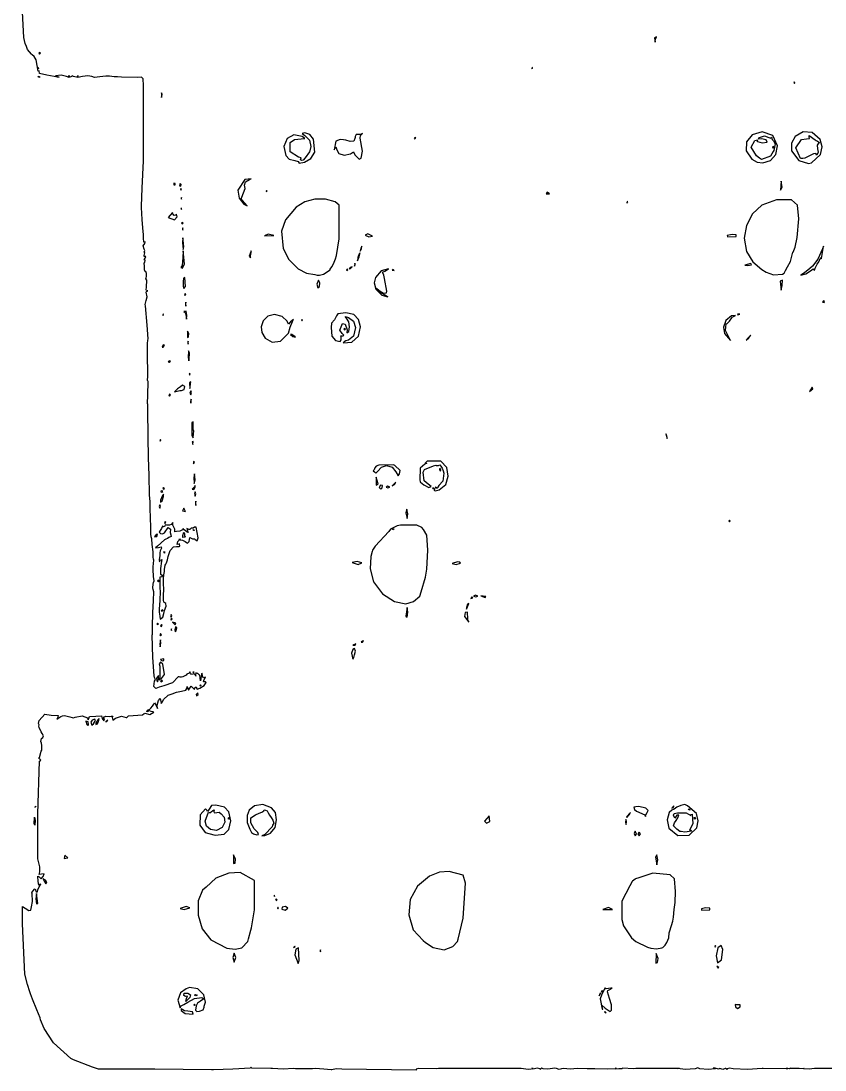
# Model space of a CAD drawing. Extents: x -33 to 316, y 14 to 132.
# Drawn here: x -32.4 to 12.9, y 14 to 73 of the extents above; entities that cross this region are included whole.
import ezdxf

# ---------------------------------------------------------------- set-up
doc = ezdxf.new("R2010")
doc.units = 0
doc.layers.add('Layer_1', color=7, linetype='CONTINUOUS')

msp = doc.modelspace()

# ---------------------------------------------------------------- linework, layer by layer
at = {"layer": 'Layer_1', "color": 7}
msp.add_lwpolyline([(13.427476, 14.0431), (12.370903, 14.0381), (12.317953, 14.0441), (12.021679, 14.0007), (11.749044, 14.0324), (11.727814, 14.0706), (11.682984, 14.0288), (11.46396, 14.0468), (11.37503, 14.0363), (10.988734, 14.0353), (10.968314, 14.0708), (10.902694, 14.0331), (9.428876, 14.0381), (9.368706, 14.03852), (8.546427, 13.98862), (7.745989, 14.03202), (7.544906, 14.07072), (7.407322, 14.02902), (7.400222, 13.98732), (7.308322, 14.03962), (7.283622, 14.03962), (7.161749, 13.98672), (6.986205, 14.03962), (6.963515, 14.03262), (6.916805, 14.00632), (6.729946, 14.05502), (6.624113, 14.06992), (6.729946, 14.03262), (6.335865, 13.99112), (5.862113, 14.02922), (5.761276, 14.07152), (5.607829, 14.02872), (5.044414, 13.99392), (4.634446, 14.03482), (4.707592, 14.056045), (4.613276, 14.04082), (2.267593, 14.03482), (2.125895, 14.02582), (1.517057, 14.05322), (1.479957, 14.02032), (1.440377, 14.02632), (1.297777, 14.03232), (0.691774, 14.00722), (-0.043394, 14.02582), (-0.487894, 14.02082), (-1.038228, 14.03962), (-1.429423, 14.01352), (-1.838269, 14.05252), (-1.930059, 14.03232), (-2.050768, 13.99252), (-2.202396, 14.03632), (-2.331895, 14.07002), (-2.441978, 14.03832), (-2.693479, 13.99762), (-2.964396, 14.02932), (-3.027896, 14.07002), (-3.091396, 14.02772), (-3.136226, 13.98542), (-3.154896, 14.02772), (-3.303063, 14.07002), (-3.454004, 14.03222), (-3.800756, 13.99552), (-4.198374, 14.03952), (-4.304207, 14.04552), (-7.621034, 14.03502), (-7.843313, 14.04402), (-8.84873, 14.03402), (-8.94398, 14.03202), (-9.967164, 14.04952), (-10.115331, 14.00072), (-10.106731, 13.95762), (-14.300597, 14.00902), (-14.62767, 14.02822), (-14.860106, 13.97512), (-14.913026, 13.97423), (-15.325776, 14.00913), (-15.806572, 14.04183), (-15.958251, 14.03163), (-16.091288, 14.02023), (-16.278276, 14.02523), (-16.91052, 14.02723), (-17.019128, 14.03783), (-17.611797, 14.00713), (-18.204445, 14.03783), (-18.299695, 14.03483), (-19.382019, 14.06853), (-19.434309, 14.11293), (-19.450819, 14.05833), (-20.436398, 14.00543), (-21.530671, 13.97493), (-21.650626, 13.97493), (-21.651039, 13.97292), (-24.844144, 14.00772), (-28.005022, 14.01072), (-28.343689, 14.12075), (-29.423189, 14.53972), (-29.571355, 14.61572), (-30.541104, 15.48965), (-31.077052, 16.29338), (-31.274356, 16.78716), (-31.307286, 16.90542), (-31.494008, 17.34992), (-31.732104, 17.95411), (-31.836192, 18.25256), (-31.876502, 18.36813), (-32.006098, 18.76818), (-32.154589, 19.36076), (-32.301641, 22.18578), (-32.301859, 23.16931), (-32.143109, 23.08081), (-31.929648, 22.94786), (-31.829733, 22.953473), (-31.788768, 23.15266), (-31.724338, 23.45636), (-31.756238, 23.89037), (-31.793858, 23.93977), (-31.765998, 23.96127), (-31.621654, 24.13895), (-31.582854, 24.16555), (-31.519374, 23.99622), (-31.450044, 23.98592), (-31.436344, 24.10578), (-31.346474, 24.27433), (-31.262974, 24.42964), (-31.316334, 24.40894), (-31.380428, 24.369184), (-31.405184, 24.57827), (-31.432744, 24.87883), (-31.351344, 24.84103), (-31.23521, 24.72489), (-31.13669, 24.84738), (-31.075792, 25.006286), (-31.22143, 24.99153), (-31.356527, 24.970951), (-31.3168, 25.1242), (-31.317596, 25.40564), (-31.421493, 25.851001), (-31.4286, 28.37771), (-31.34278, 31.35296), (-31.27003, 31.40586), (-31.30835, 31.46806), (-31.37052, 31.51036), (-31.33011, 31.55266), (-31.2369, 31.92307), (-31.20305, 31.97597), (-31.21175, 32.11508), (-31.20735, 32.23088), (-31.21615, 32.36454), (-31.2664, 32.45334), (-31.22292, 32.62993), (-31.15653, 32.69343), (-31.11711, 32.76973), (-31.17996, 32.90731), (-31.24346, 33.00968), (-31.359005, 33.24598), (-31.365105, 33.31638), (-31.357505, 33.40378), (-31.392795, 33.47098), (-31.352985, 33.63379), (-31.031548, 33.99818), (-30.682298, 33.94448), (-30.28039, 33.92938), (-30.31214, 33.82639), (-30.35169, 33.71166), (-30.142807, 33.8659), (-30.036973, 33.9059), (-29.93114, 33.9149), (-29.621081, 33.852), (-29.504665, 33.8182), (-29.423145, 33.7923), (-29.334035, 33.8212), (-28.935875, 33.9023), (-28.633403, 33.80109), (-28.590393, 33.68184), (-28.562333, 33.74654), (-28.512545, 33.861228), (-28.16469, 33.89214), (-27.839799, 33.89714), (-27.804759, 33.76193), (-27.707429, 33.62672), (-27.682359, 33.7294), (-27.739349, 33.828), (-27.591279, 33.8942), (-27.401724, 33.8631), (-27.303474, 33.8823), (-27.200523, 33.8803), (-27.237613, 33.8132), (-27.201883, 33.66884), (-27.046491, 33.77103), (-26.716947, 33.893109), (-26.455724, 33.81493), (-26.420444, 33.80593), (-26.322214, 33.89853), (-25.539048, 33.96993), (-25.440818, 34.04013), (-25.409068, 34.04913), (-25.127227, 33.973599), (-24.89346, 34.12033), (-24.95202, 34.13893), (-25.03606, 34.15673), (-25.144054, 34.17893), (-25.281748, 34.136893), (-25.251947, 34.22093), (-25.118386, 34.28573), (-25.062796, 34.34283), (-24.978126, 34.44337), (-24.893456, 34.55414), (-24.855619, 34.635559), (-24.756206, 34.48384), (-24.682456, 34.3253), (-24.702626, 34.49795), (-24.628206, 34.77248), (-24.533616, 34.87437), (-24.507876, 34.70567), (-24.476126, 34.60647), (-24.406616, 34.70037), (-24.343116, 34.8295), (-24.080719, 35.06607), (-23.867889, 35.15057), (-23.613723, 35.23527), (-23.328059, 35.30347), (-23.094368, 35.34717), (-23.028098, 35.43787), (-23.025398, 35.55296), (-22.983868, 35.44895), (-22.942338, 35.34495), (-22.864698, 35.4633), (-22.787058, 35.58165), (-22.695778, 35.48365), (-22.604498, 35.38565), (-22.579978, 35.47935), (-22.519113, 35.547539), (-22.477447, 35.43395), (-22.445697, 35.40465), (-22.311089, 35.46475), (-22.067673, 35.61003), (-21.937036, 35.784796), (-21.986843, 35.8153), (-22.100999, 35.829), (-22.058669, 35.94523), (-21.989349, 36.07517), (-22.112571, 36.05027), (-22.139821, 36.10317), (-22.184091, 36.31484), (-22.223451, 36.13492), (-22.264731, 35.87034), (-22.279451, 36.04615), (-22.311841, 36.18737), (-22.341301, 36.22187), (-22.413311, 36.28337), (-22.462791, 36.28295), (-22.529225, 36.332163), (-22.543761, 36.21945), (-22.529372, 36.130693), (-22.566291, 36.20785), (-22.641351, 36.27135), (-22.766758, 36.22665), (-22.837988, 36.30075), (-22.858578, 36.37825), (-22.903768, 36.31475), (-23.041351, 36.24625), (-23.073101, 36.19175), (-23.157251, 36.15425), (-23.268975, 36.10445), (-23.332985, 36.08905), (-23.407475, 36.08605), (-23.464425, 36.10725), (-23.519175, 36.10325), (-23.845653, 35.763663), (-24.32902, 35.59374), (-24.603023, 35.51544), (-24.78387, 35.451615), (-24.894478, 35.55564), (-24.849448, 35.8624), (-24.807118, 35.955), (-24.851098, 36.06333), (-24.882848, 36.15213), (-24.943048, 37.18268), (-24.995658, 38.44684), (-24.971598, 38.50424), (-24.967098, 38.60084), (-24.972898, 38.78365), (-24.974598, 38.93536), (-24.955648, 39.70148), (-24.917078, 40.39998), (-24.890478, 40.88681), (-24.928168, 41.0244), (-24.946168, 41.1196), (-24.941068, 41.31347), (-24.910648, 41.42013), (-24.882708, 41.50063), (-24.905518, 41.74404), (-24.927288, 42.14621), (-24.936688, 42.30496), (-24.903178, 42.67088), (-24.913228, 42.73038), (-24.930748, 42.84615), (-24.936448, 42.98108), (-24.938548, 43.13795), (-24.982398, 43.55423), (-25.016438, 43.87133), (-25.038018, 43.98775), (-25.071158, 44.15419), (-25.069958, 44.35132), (-25.068158, 44.53718), (-25.092568, 45.59126), (-25.110598, 45.67716), (-25.103798, 45.79891), (-25.097698, 45.95766), (-25.140758, 46.3478), (-25.165678, 47.44847), (-25.187568, 48.45389), (-25.211998, 49.60747), (-25.224048, 51.16647), (-25.241948, 51.43397), (-25.252548, 51.49227), (-25.227588, 51.957), (-25.210788, 52.72893), (-25.223868, 52.76063), (-25.247328, 52.81303), (-25.224558, 53.01411), (-25.232258, 53.31166), (-25.256088, 54.08067), (-25.242808, 54.17277), (-25.248108, 54.88201), (-25.227678, 55.07114), (-25.219878, 55.14544), (-25.261228, 55.9151), (-25.358988, 56.99612), (-25.380158, 57.06872), (-25.327628, 57.28823), (-25.275488, 57.50192), (-25.326248, 57.76346), (-25.306078, 57.79836), (-25.231998, 57.84586), (-25.301488, 57.86606), (-25.319718, 57.90116), (-25.308428, 58.03971), (-25.296208, 58.44458), (-25.341388, 58.51868), (-25.335288, 58.58088), (-25.306028, 58.64438), (-25.314128, 58.77273), (-25.302898, 58.82563), (-25.339068, 58.92093), (-25.393518, 58.95243), (-25.419358, 59.04523), (-25.426158, 59.20214), (-25.434258, 59.42317), (-25.401248, 59.44417), (-25.376088, 59.56308), (-25.396608, 59.57708), (-25.442938, 59.58898), (-25.382758, 59.68778), (-25.345368, 59.77218), (-25.435928, 59.77918), (-25.431028, 59.82988), (-25.401298, 59.97921), (-25.443628, 60.01651), (-25.398188, 60.10811), (-25.433548, 60.19281), (-25.499946, 60.379165), (-25.396488, 60.50837), (-25.377388, 60.60727), (-25.461668, 60.58007), (-25.461671, 60.62437), (-25.469071, 60.76929), (-25.475371, 61.03097), (-25.494821, 61.1567), (-25.550861, 61.86556), (-25.586831, 62.53231), (-25.595931, 62.61821), (-25.549811, 63.62362), (-25.482091, 65.16499), (-25.472491, 69.39832), (-25.498761, 69.78991), (-25.589061, 69.86841), (-25.792642, 69.84701), (-26.725339, 69.86591), (-26.940129, 69.90101), (-27.04658, 69.89501), (-27.13207, 69.89801), (-27.384308, 69.92391), (-27.602614, 69.93851), (-27.928788, 69.90061), (-28.237614, 69.85551), (-28.385781, 69.90831), (-28.608031, 69.94511), (-28.914947, 69.90571), (-29.168947, 69.86341), (-29.422947, 69.90571), (-29.488947, 69.94801), (-29.528787, 69.90571), (-29.673127, 69.86341), (-29.821747, 69.92041), (-30.119408, 69.98351), (-30.428164, 69.953273), (-30.301371, 69.89401), (-30.219328, 69.878735), (-30.343701, 69.87021), (-30.513034, 69.91631), (-30.915201, 69.98131), (-31.327951, 70.07311), (-31.356521, 70.22723), (-31.414661, 70.22023), (-31.516009, 70.85387), (-31.639218, 71.03514), (-31.751289, 71.13494), (-31.793139, 71.17594), (-32.00529, 71.43416), (-32.06336, 71.59477), (-32.1477, 71.77987), (-32.21855, 72.10727), (-32.379681, 75.344985)], dxfattribs=at)
for points in [[(3.351573, 71.90415), (3.392823, 72.05231), (3.418873, 72.15001), (3.302163, 72.08851), (3.354133, 71.85364), (3.351533, 71.90414)], [(-31.285855, 71.21864), (-31.328185, 71.26094), (-31.370515, 71.21864), (-31.328185, 71.17634), (-31.285855, 71.21864)], [(-31.383937, 70.42273), (-31.409517, 70.39713), (-31.387287, 70.34153), (-31.383987, 70.42263)], [(-3.570938, 70.42273), (-3.596518, 70.39713), (-3.574288, 70.34153), (-3.570988, 70.42263)], [(-31.434024, 69.90631), (-31.32819, 69.90631), (-31.33629, 69.86461), (-31.43404, 69.90631)], [(-29.624272, 69.93437), (-29.730105, 69.93437), (-29.677185, 69.91297), (-29.624265, 69.93437)], [(-29.13832, 69.93237), (-29.21946, 69.93537), (-29.19388, 69.90977), (-29.13832, 69.93197)], [(11.21681, 69.56764), (11.17198, 69.60994), (11.15331, 69.56764), (11.19814, 69.52534), (11.21681, 69.56764)], [(-24.430831, 68.90089), (-24.470191, 68.99619), (-24.470191, 68.72102), (-24.430831, 68.90094)], [(9.853038, 65.17516), (10.138876, 65.52429), (10.232036, 66.00997), (9.972253, 66.581393), (9.375315, 66.78989), (8.819184, 66.627676), (8.502704, 66.22567), (8.477955, 65.722077), (8.797016, 65.2551), (9.087933, 65.078113), (9.423296, 65.05075), (9.853043, 65.17516)], [(12.157955, 65.05722), (12.665345, 65.52082), (12.757035, 65.943), (12.646425, 66.35579), (12.193641, 66.75138), (11.678186, 66.79173), (11.232183, 66.537), (11.027785, 66.14935), (11.029385, 65.73071), (11.438608, 65.18451), (11.97882, 65.02155), (12.157962, 65.05725)], [(-16.398971, 65.08646), (-16.051145, 65.297633), (-15.833168, 65.65549), (-15.904767, 66.383178), (-16.110039, 66.638678), (-16.38963, 66.74617), (-16.534189, 66.703495), (-16.38813, 66.58987), (-16.133422, 66.33521), (-16.045591, 65.962963), (-16.112892, 65.7293), (-16.128552, 65.6718), (-16.368266, 65.33077), (-16.486476, 65.20126), (-16.573126, 65.18006), (-16.636346, 65.22636), (-16.602649, 65.333113), (-16.738079, 65.37664), (-17.219348, 65.67424), (-17.207488, 66.20004), (-16.962464, 66.371074), (-16.599357, 66.40629), (-16.394445, 66.417691), (-16.534827, 66.5299), (-17.005155, 66.629404), (-17.387736, 66.42713), (-17.572317, 65.961436), (-17.462436, 65.45882), (-17.272073, 65.265726), (-16.950199, 65.17878), (-16.772353, 65.12768), (-16.701723, 65.039234), (-16.398954, 65.08638)], [(-13.214042, 65.31902), (-13.138592, 65.7106), (-13.279715, 66.44057), (-13.242685, 66.59528), (-13.146025, 66.7005), (-13.246658, 66.6481), (-13.378858, 66.6471), (-13.503208, 66.6481), (-13.545738, 66.5379), (-13.547538, 66.4773), (-13.578278, 66.4218), (-13.632748, 66.26581), (-13.825704, 66.24211), (-14.073624, 66.33191), (-14.214947, 66.35091), (-14.394231, 66.35991), (-14.641846, 66.26141), (-14.733626, 65.7787), (-14.691206, 65.8633), (-14.649469, 65.944825), (-14.58282, 65.7799), (-14.469123, 65.566874), (-14.179769, 65.47891), (-13.815606, 65.56221), (-13.641874, 65.67282), (-13.576064, 65.49266), (-13.335376, 65.2497), (-13.214059, 65.3188)], [(-10.140356, 66.43561), (-10.156526, 66.47791), (-10.225026, 66.43561), (-10.208856, 66.39331), (-10.140356, 66.43561)], [(9.34356, 65.23876), (9.226818, 65.30536), (9.063297, 65.44864), (8.761477, 65.92488), (8.970798, 66.30671), (9.10535, 66.348723), (9.076483, 66.28611), (9.107673, 66.24761), (9.373429, 66.17791), (9.653795, 66.20611), (9.606055, 66.35449), (9.334961, 66.40879), (9.167613, 66.38229), (9.233693, 66.48179), (9.502447, 66.57709), (9.759401, 66.47215), (9.842351, 66.44525), (9.909317, 66.492149), (9.946808, 66.36435), (10.007398, 66.27975), (10.107711, 66.11677), (10.043391, 65.74579), (10.005931, 65.68669), (9.851567, 65.43341), (9.343554, 65.23866)], [(11.530626, 65.29296), (11.274975, 65.88972), (11.593669, 66.35921), (11.879419, 66.40981), (12.049406, 66.426548), (12.017459, 66.50651), (12.017036, 66.58081), (12.35964, 66.34538), (12.42314, 66.30808), (12.48664, 66.26578), (12.55014, 66.22348), (12.61364, 66.17658), (12.55149, 66.15358), (12.47407, 66.04169), (12.50216, 65.84284), (12.53297, 65.64712), (12.46195, 65.48983), (12.40195, 65.57183), (12.277155, 65.55023), (11.781885, 65.3098), (11.666336, 65.2977), (11.530429, 65.2927)], [(10.031477, 65.92701), (10.012807, 65.96931), (9.967977, 65.92701), (9.986647, 65.88471), (10.031477, 65.92701)], [(-23.687019, 63.89495), (-23.760079, 63.90195), (-23.771689, 63.80995), (-23.698629, 63.80295), (-23.687019, 63.89495)], [(-23.356799, 63.83825), (-23.409329, 63.89505), (-23.448149, 63.75677), (-23.368889, 63.72677), (-23.356799, 63.83832)], [(-19.786396, 62.79791), (-19.972174, 63.029184), (-19.932215, 63.12239), (-19.75076, 63.59983), (-19.79549, 63.80106), (-19.72334, 63.97215), (-19.51165, 64.10664), (-19.411355, 64.14894), (-19.765424, 64.10464), (-20.159757, 63.51587), (-20.084737, 63.06163), (-19.817847, 62.72018), (-19.636047, 62.631556), (-19.786397, 62.79788)], [(10.505923, 63.67275), (10.438843, 64.00926), (10.401423, 63.50342), (10.505927, 63.67275)], [(-23.327189, 63.55634), (-23.372019, 63.59864), (-23.390689, 63.55634), (-23.345859, 63.51404), (-23.327189, 63.55634)], [(-18.501189, 63.45297), (-18.544209, 63.49237), (-18.562879, 63.42637), (-18.501189, 63.45297)], [(-2.602743, 63.306), (-2.730229, 63.3885), (-2.795519, 63.2972), (-2.602739, 63.3062)], [(-23.341486, 63.10121), (-23.362836, 63.04831), (-23.341486, 62.99541), (-23.341486, 63.10124)], [(-15.562471, 58.72434), (-15.334622, 58.78834), (-14.967916, 59.02881), (-14.956966, 59.06861), (-14.871336, 59.18503), (-14.780446, 59.36495), (-14.667743, 59.64817), (-14.612923, 59.83867), (-14.452965, 60.76195), (-14.450665, 62.65642), (-14.683099, 62.85813), (-15.226888, 63.011587), (-15.816351, 63.005293), (-16.386418, 62.848402), (-16.872022, 62.55007), (-17.481431, 61.84123), (-17.697868, 61.19553), (-17.609808, 60.22252), (-17.290603, 59.610391), (-16.757252, 59.08077), (-16.301678, 58.839493), (-15.826398, 58.76737), (-15.686317, 58.73037), (-15.562481, 58.72437)], [(1.818162, 62.84721), (1.778622, 62.88101), (1.760602, 62.78571), (1.818162, 62.84721)], [(10.521426, 58.77351), (10.608256, 58.84461), (10.688096, 58.98443), (10.812336, 59.18365), (10.964896, 59.49195), (11.104258, 60.01081), (11.121078, 60.02791), (11.240555, 60.29624), (11.341834, 60.84657), (11.434485, 61.897108), (11.369214, 62.67139), (11.026305, 62.95722), (10.181434, 62.972858), (9.367033, 62.67192), (8.828127, 62.170378), (8.488498, 61.52512), (8.369893, 60.801135), (8.494061, 60.06341), (8.858653, 59.468394), (9.364011, 59.03585), (9.609506, 58.8933), (10.009569, 58.747355), (10.521421, 58.77343)], [(-23.589217, 62.00056), (-23.620967, 62.15931), (-23.665857, 62.09431), (-23.753807, 62.07641), (-23.818637, 62.18373), (-23.838547, 62.24393), (-24.08785, 61.96636), (-23.729354, 61.8347), (-23.589215, 62.00052)], [(-23.340604, 62.50591), (-23.366184, 62.48031), (-23.343954, 62.42471), (-23.340654, 62.50581)], [(-23.242522, 61.65131), (-23.284852, 61.69361), (-23.327182, 61.65131), (-23.284852, 61.60901), (-23.242522, 61.65131)], [(-23.255519, 61.38592), (-23.276599, 61.33382), (-23.257079, 61.25892), (-23.255479, 61.38592)], [(-18.132524, 60.95802), (-18.451064, 61.03462), (-18.653348, 60.93812), (-18.132524, 60.95802)], [(-12.574523, 60.92322), (-12.836989, 61.05869), (-12.997856, 60.97399), (-12.786189, 60.88929), (-12.574523, 60.92319)], [(7.903761, 60.89932), (7.915587, 60.985643), (7.684661, 61.01639), (7.410226, 60.95699), (7.415626, 60.87889), (7.903759, 60.89939)], [(-23.203898, 60.32839), (-23.240578, 60.69881), (-23.269289, 60.819798), (-23.279198, 60.54006), (-23.242518, 60.16964), (-23.203898, 60.32839)], [(-13.195586, 60.21196), (-13.169486, 60.36013), (-13.233716, 60.24271), (-13.270656, 60.08115), (-13.195576, 60.21196)], [(11.830301, 58.79144), (12.106073, 58.96309), (12.243918, 59.07455), (12.295938, 59.01935), (12.330658, 59.00485), (12.354768, 59.11406), (12.469199, 59.34222), (12.572975, 59.48234), (12.639405, 59.66128), (12.680725, 59.69088), (12.698975, 59.64048), (12.741325, 59.78026), (12.800965, 60.11631), (12.826915, 60.35896), (12.767365, 60.21459), (12.512799, 59.62094), (12.204082, 59.23801), (12.054057, 59.09327), (11.757995, 58.84986), (11.556145, 58.71942), (11.830313, 58.79152)], [(-23.165253, 59.36934), (-23.248783, 60.10228), (-23.261693, 59.70759), (-23.301183, 59.27037), (-23.365861, 59.15571), (-23.274283, 59.12619), (-23.165264, 59.36934)], [(-19.4579, 59.81151), (-19.40981, 60.00201), (-19.40571, 60.08501), (-19.520063, 59.79404), (-19.452188, 59.707953), (-19.457903, 59.81154)], [(-13.317842, 59.75098), (-13.269642, 59.98987), (-13.320612, 59.93227), (-13.406272, 59.70938), (-13.426062, 59.53463), (-13.317842, 59.75097)], [(-13.717523, 59.19746), (-13.827378, 59.14746), (-13.885681, 59.074523), (-13.812778, 59.10666), (-13.717528, 59.19746)], [(-13.548189, 59.32999), (-13.577639, 59.39229), (-13.586739, 59.2383), (-13.548149, 59.33)], [(8.777496, 59.31249), (8.744126, 59.37409), (8.40507, 59.29539), (8.560285, 59.26049), (8.777493, 59.31239)], [(-23.109837, 58.08449), (-23.138987, 58.59753), (-23.217717, 58.54923), (-23.243037, 58.35083), (-23.244637, 58.1106), (-23.200167, 57.96805), (-23.109817, 58.08446)], [(-13.971523, 59.02559), (-13.990193, 59.06789), (-14.035023, 59.02559), (-14.016353, 58.98329), (-13.971523, 59.02559)], [(-11.706689, 57.50267), (-11.795539, 57.54497), (-12.274623, 57.8363), (-12.354719, 57.986209), (-12.193403, 57.8674), (-11.96057, 57.70796), (-11.79071, 57.73546), (-11.76026, 57.82456), (-11.902863, 58.52864), (-11.939523, 58.72972), (-11.984353, 58.8573), (-12.003023, 58.8996), (-11.884108, 58.9433), (-11.666848, 59.07364), (-12.082298, 58.970875), (-12.408876, 58.59439), (-12.48471, 58.28299), (-12.381156, 57.9361), (-12.053073, 57.59006), (-11.706694, 57.50266)], [(-11.346856, 58.97869), (-11.413816, 59.04219), (-11.473856, 59.00439), (-11.346856, 58.97869)], [(-15.563552, 58.07749), (-15.537852, 58.28916), (-15.622522, 58.43386), (-15.707192, 58.2222), (-15.648222, 58.01053), (-15.563552, 58.07753)], [(10.512087, 58.14182), (10.515587, 58.43815), (10.390496, 58.38905), (10.452726, 57.88351), (10.512056, 58.14187)], [(-23.094356, 57.62964), (-23.113026, 57.67194), (-23.157856, 57.62964), (-23.139186, 57.58734), (-23.094356, 57.62964)], [(-23.085145, 57.19514), (-23.103415, 57.10044), (-23.085725, 56.98345), (-23.085149, 57.19511)], [(12.884447, 57.1886), (12.846647, 57.29097), (12.783147, 57.20627), (12.884451, 57.18857)], [(-24.356604, 56.53691), (-24.382184, 56.51131), (-24.359954, 56.45571), (-24.356654, 56.53681)], [(-23.081188, 56.70415), (-23.200189, 56.67715), (-23.136689, 56.61365), (-23.065559, 56.43373), (-23.057959, 56.25382), (-23.041839, 56.46139), (-23.081219, 56.70416)], [(-17.760358, 55.00356), (-17.400524, 55.35549), (-17.315854, 55.45835), (-17.216124, 55.78754), (-17.083017, 56.11438), (-17.027037, 56.23137), (-17.200667, 56.10149), (-17.303281, 55.97038), (-17.385871, 56.13324), (-17.662648, 56.392576), (-18.094981, 56.51659), (-18.478072, 56.41298), (-18.734434, 56.143442), (-18.846954, 55.822421), (-18.811129, 55.488375), (-18.622458, 55.17976), (-18.229575, 54.954305), (-17.76036, 55.00356)], [(-16.511522, 56.19031), (-16.556352, 56.23261), (-16.575022, 56.19031), (-16.530192, 56.14801), (-16.511522, 56.19031)], [(-13.747172, 54.94646), (-13.360764, 55.292351), (-13.259133, 55.81084), (-13.366801, 56.224495), (-13.626641, 56.51395), (-14.072059, 56.604064), (-14.53359, 56.54405), (-14.5968, 56.42849), (-14.714904, 56.21254), (-14.880746, 56.02867), (-14.905043, 55.76695), (-14.859304, 55.294314), (-14.653265, 55.05042), (-14.392887, 54.99052), (-14.333157, 55.07502), (-14.339457, 55.13202), (-14.340757, 55.23561), (-14.355177, 55.29971), (-14.239946, 55.31411), (-14.18516, 55.341768), (-14.288316, 55.43577), (-14.42016, 55.62607), (-14.272853, 56.00433), (-14.118424, 55.96103), (-13.996977, 55.6365), (-14.020417, 55.47073), (-13.908882, 55.55443), (-13.863552, 55.81901), (-13.904542, 56.10196), (-14.038557, 56.30283), (-14.112423, 56.397569), (-13.923776, 56.34203), (-13.642655, 56.132079), (-13.524948, 55.78178), (-13.654563, 55.28221), (-13.934766, 55.06979), (-14.08192, 55.02959), (-14.16655, 54.96269), (-14.22552, 54.92039), (-13.747168, 54.94649)], [(7.528303, 55.1636), (7.305697, 55.614346), (7.357475, 55.98845), (7.406805, 56.00665), (7.544389, 56.1329), (7.671389, 56.32488), (7.692559, 56.35278), (7.872476, 56.44868), (7.647375, 56.426758), (7.32917, 56.16452), (7.207876, 55.792281), (7.25199, 55.44102), (7.587829, 55.04715), (7.528309, 55.16356)], [(8.126477, 56.52891), (7.97831, 56.52891), (8.01006, 56.48951), (8.126477, 56.52891)], [(-22.926781, 55.44396), (-22.994468, 55.566028), (-22.990831, 55.21876), (-22.943231, 55.24496), (-22.926771, 55.44393)], [(-14.098523, 55.68231), (-14.140853, 55.72461), (-14.183183, 55.68231), (-14.140853, 55.64001), (-14.098523, 55.68231)], [(-22.958584, 55.01506), (-22.977854, 54.94146), (-22.959444, 54.84576), (-22.958588, 55.01509)], [(-16.956022, 55.26619), (-17.114772, 55.3773), (-17.188852, 55.3793), (-17.072436, 55.27141), (-16.916518, 55.22376), (-16.956019, 55.26641)], [(8.634477, 55.1954), (8.738033, 55.34357), (8.579757, 55.1954), (8.481765, 55.053538), (8.634477, 55.1954)], [(-24.300857, 54.78251), (-24.364357, 54.79331), (-24.427857, 54.67711), (-24.364357, 54.66631), (-24.300857, 54.78251)], [(-22.891425, 54.34881), (-22.947095, 54.45387), (-22.953595, 54.09404), (-22.929664, 53.898919), (-22.897925, 53.98897), (-22.891425, 54.34881)], [(-23.962191, 53.88832), (-24.025691, 53.90432), (-24.089191, 53.83562), (-24.025691, 53.81962), (-23.962191, 53.88832)], [(-22.875821, 53.19522), (-22.897171, 53.14232), (-22.875821, 53.08942), (-22.875821, 53.19525)], [(-22.838581, 52.41705), (-22.821311, 52.60755), (-22.815711, 52.71897), (-22.878161, 52.65197), (-22.858671, 52.33793), (-22.838581, 52.41703)], [(-23.962189, 51.98064), (-24.004519, 52.02044), (-24.046849, 51.95444), (-24.004519, 51.91464), (-23.962189, 51.98064)], [(-23.424293, 52.22054), (-23.333453, 52.23614), (-23.194015, 52.29334), (-23.141305, 52.45186), (-23.270994, 52.525423), (-23.389595, 52.43466), (-23.558928, 52.31293), (-23.72397, 52.16008), (-23.424295, 52.22058)], [(-22.776856, 52.10764), (-22.819186, 52.21097), (-22.861516, 52.08148), (-22.819186, 51.97814), (-22.776856, 52.10764)], [(12.23281, 52.31834), (12.19145, 52.42268), (12.041226, 52.17043), (12.232805, 52.31834)], [(-22.794602, 51.73483), (-22.835192, 51.61092), (-22.801132, 51.51242), (-22.785572, 51.61132), (-22.794572, 51.73479)], [(-22.663188, 49.77906), (-22.636208, 49.93878), (-22.671028, 50.02278), (-22.681608, 50.21408), (-22.674508, 50.45864), (-22.759178, 50.43294), (-22.749378, 49.6935), (-22.681108, 49.56535), (-22.663248, 49.77903)], [(4.007726, 49.66954), (3.943946, 49.77822), (4.019846, 49.52262), (4.007726, 49.66954)], [(-24.491355, 49.417), (-24.510025, 49.4593), (-24.554855, 49.417), (-24.536185, 49.3747), (-24.491355, 49.417)], [(-22.688054, 49.36273), (-22.733234, 49.32873), (-22.702774, 49.18735), (-22.688054, 49.36268)], [(-22.610206, 48.19989), (-22.652626, 48.23829), (-22.668616, 48.10071), (-22.610216, 48.19991)], [(-11.049475, 47.5359), (-11.008185, 47.72842), (-11.311465, 48.00589), (-11.400945, 48.03409), (-12.215841, 48.01899), (-12.369354, 47.96969), (-12.447514, 47.87439), (-12.489844, 47.76589), (-12.532174, 47.70239), (-12.471774, 47.63889), (-12.395424, 47.56479), (-12.288034, 47.65999), (-12.071639, 47.915298), (-11.790006, 47.9947), (-11.46876, 47.913458), (-11.262173, 47.64956), (-11.123542, 47.42731), (-11.049462, 47.53575)], [(-8.820195, 46.62567), (-8.450324, 46.937494), (-8.305141, 47.411755), (-8.393427, 47.899898), (-8.723965, 48.25337), (-9.491912, 48.24147), (-9.607414, 48.143061), (-9.537102, 48.13109), (-9.524502, 48.11139), (-9.618882, 48.08819), (-9.894217, 47.85951), (-9.905427, 47.19191), (-9.889257, 47.08392), (-9.876347, 47.06052), (-9.681907, 46.92166), (-9.402131, 46.75911), (-9.277436, 46.823266), (-9.441241, 46.96126), (-9.668987, 47.14204), (-9.715117, 47.62469), (-9.654867, 47.77252), (-9.141507, 47.97758), (-9.004224, 48.03048), (-8.979534, 48.00928), (-8.849192, 47.99738), (-8.785692, 48.03518), (-8.722192, 47.95698), (-8.658692, 47.85049), (-8.595192, 47.69964), (-8.548302, 47.5725), (-8.606592, 47.12162), (-8.846177, 46.87682), (-8.891537, 46.79212), (-8.933867, 46.70742), (-8.976197, 46.74972), (-9.018527, 46.79202), (-9.060857, 46.71092), (-9.113777, 46.60843), (-9.050266, 46.584418), (-8.820199, 46.62543)], [(-22.606842, 47.52827), (-22.647412, 47.3208), (-22.613136, 46.98652), (-22.573692, 47.19032), (-22.606842, 47.52827)], [(-12.263103, 46.97227), (-12.37136, 47.34268), (-12.37696, 46.90524), (-12.263096, 46.97224)], [(-8.72219, 47.76633), (-8.78718, 47.85103), (-8.80686, 47.76633), (-8.74187, 47.68163), (-8.72219, 47.76633)], [(-24.300855, 46.70517), (-24.343185, 46.77117), (-24.385515, 46.73137), (-24.343185, 46.66537), (-24.300855, 46.70517)], [(-22.632151, 46.64867), (-22.567871, 46.78625), (-22.575317, 46.870311), (-22.608841, 46.80285), (-22.690821, 46.70765), (-22.734521, 46.66535), (-22.63215, 46.64875)], [(-12.021757, 46.75457), (-12.012262, 46.87929), (-12.122944, 46.89505), (-12.192391, 46.765243), (-12.103294, 46.66536), (-12.021764, 46.75456)], [(-11.600856, 46.79227), (-11.706689, 46.83457), (-11.812523, 46.79227), (-11.706689, 46.74997), (-11.600856, 46.79227)], [(-11.330558, 46.93897), (-11.262188, 47.07042), (-11.473124, 46.86638), (-11.330557, 46.93898)], [(-9.114655, 46.73327), (-9.195795, 46.73627), (-9.170215, 46.71067), (-9.114655, 46.73287)], [(-24.385522, 46.53827), (-24.449022, 46.58057), (-24.512522, 46.53827), (-24.449022, 46.49597), (-24.385522, 46.53827)], [(-24.34413, 46.25079), (-24.34507, 46.39014), (-24.42786, 46.28431), (-24.51158, 46.05407), (-24.51252, 45.92968), (-24.42785, 46.02058), (-24.34413, 46.25082)], [(-22.522856, 46.41377), (-22.565186, 46.5171), (-22.607516, 46.3876), (-22.565186, 46.28427), (-22.522856, 46.41377)], [(-24.512522, 45.71531), (-24.554852, 45.79751), (-24.597182, 45.68918), (-24.554852, 45.60698), (-24.512522, 45.71532)], [(-23.104773, 45.40589), (-23.202623, 45.60697), (-23.281243, 45.44822), (-23.104768, 45.40592)], [(-22.534509, 45.9978), (-22.552069, 45.88214), (-22.534939, 45.7438), (-22.534508, 45.9978)], [(-10.593419, 45.27889), (-10.647166, 45.536224), (-10.703805, 45.33719), (-10.626495, 45.01431), (-10.593415, 45.27889)], [(7.576144, 44.88981), (7.533814, 44.92961), (7.491484, 44.86361), (7.533814, 44.82381), (7.576144, 44.88981)], [(-24.388794, 39.45287), (-24.337124, 39.6628), (-24.287094, 39.83738), (-24.192584, 40.09063), (-24.221084, 40.22279), (-24.322029, 40.31539), (-24.343529, 40.42143), (-24.346129, 40.50233), (-24.343029, 40.69568), (-24.338829, 41.01395), (-24.341429, 41.36699), (-24.341996, 41.62999), (-24.322986, 41.84356), (-24.299456, 42.03158), (-24.293956, 42.14847), (-24.253636, 42.38968), (-24.216236, 42.45318), (-24.173906, 42.51668), (-24.131576, 42.68352), (-24.088556, 42.87694), (-24.068236, 42.94024), (-23.975416, 43.21253), (-23.785667, 43.42452), (-23.622469, 43.44862), (-23.464777, 43.44062), (-23.425147, 43.46232), (-23.454887, 43.58932), (-23.492487, 43.58032), (-23.576507, 43.55102), (-23.533407, 43.71582), (-23.468577, 43.80542), (-23.452907, 43.87142), (-23.411907, 43.82592), (-23.274324, 43.79422), (-23.123906, 43.71802), (-23.006717, 43.62802), (-22.909717, 43.71802), (-22.861577, 43.95614), (-22.824257, 43.92444), (-22.713411, 43.87154), (-22.607577, 43.87054), (-22.559327, 43.82924), (-22.454841, 43.75514), (-22.397721, 43.93506), (-22.512151, 44.53758), (-22.601261, 44.52328), (-22.681651, 44.48118), (-22.798068, 44.47058), (-22.862918, 44.39018), (-22.920498, 44.39018), (-23.031546, 44.46428), (-23.011166, 44.38118), (-22.969716, 44.22243), (-23.020556, 44.24523), (-23.101696, 44.31913), (-23.187936, 44.37943), (-23.247177, 44.461849), (-23.284916, 44.37998), (-23.422499, 44.31158), (-23.611145, 44.28638), (-23.707002, 44.277181), (-23.707485, 44.42465), (-23.759265, 44.52505), (-23.823075, 44.64995), (-23.830934, 44.79766), (-23.916035, 44.68875), (-24.010725, 44.63585), (-24.074735, 44.64485), (-24.177345, 44.63585), (-24.263885, 44.65665), (-24.274465, 44.59515), (-24.343255, 44.54225), (-24.406755, 44.59165), (-24.470255, 44.46465), (-24.533755, 44.33765), (-24.597255, 44.24805), (-24.512635, 44.18055), (-24.404303, 44.16435), (-24.300926, 44.21855), (-24.078857, 44.50703), (-23.95606, 44.409424), (-23.974422, 44.22469), (-23.934612, 44.10444), (-23.923642, 43.99584), (-24.057508, 43.95734), (-24.131588, 43.89714), (-24.216258, 43.85974), (-24.300928, 43.82174), (-24.692511, 43.45231), (-24.808928, 43.36501), (-24.623598, 43.38571), (-24.489903, 43.428235), (-24.470261, 43.34551), (-24.542341, 43.20088), (-24.557131, 43.0915), (-24.552031, 42.92494), (-24.587531, 42.70414), (-24.570841, 42.58084), (-24.524801, 42.68668), (-24.447181, 42.71418), (-24.458041, 42.60834), (-24.523021, 42.21045), (-24.522424, 41.881368), (-24.417355, 41.83502), (-24.385605, 41.77782), (-24.438525, 41.73502), (-24.55222, 41.71572), (-24.56412, 41.61812), (-24.54958, 41.342), (-24.55208, 41.0732), (-24.54053, 40.93334), (-24.56252, 40.40057), (-24.60283, 39.9083), (-24.59593, 39.74081), (-24.55717, 39.51341), (-24.532116, 39.34151), (-24.388897, 39.45341)], [(-24.216189, 44.80551), (-24.258519, 44.84531), (-24.300849, 44.77931), (-24.258519, 44.73951), (-24.216189, 44.80551)], [(-22.692194, 44.3607), (-22.649174, 44.4001), (-22.630504, 44.3341), (-22.692194, 44.3607)], [(-10.259632, 40.34466), (-9.907523, 40.64717), (-9.828393, 40.88403), (-9.58817, 41.71231), (-9.52376, 42.15681), (-9.4653, 43.23631), (-9.512522, 44.077161), (-9.701957, 44.39734), (-9.798427, 44.52071), (-10.086009, 44.64694), (-10.996872, 44.65094), (-11.194932, 44.60344), (-11.566099, 44.41611), (-11.664359, 44.27844), (-12.426121, 43.46417), (-12.570861, 43.23657), (-12.602681, 43.15187), (-12.663451, 42.87671), (-12.70474, 42.176501), (-12.516848, 41.45854), (-12.016146, 40.776001), (-11.328162, 40.34847), (-10.705284, 40.215633), (-10.259631, 40.34447)], [(-11.452689, 44.42164), (-11.384189, 44.46394), (-11.368019, 44.42164), (-11.436519, 44.37934), (-11.452689, 44.42164)], [(-24.732655, 44.00677), (-24.681855, 44.13949), (-24.766525, 44.11379), (-24.851195, 43.98109), (-24.732662, 44.00679)], [(-23.268821, 44.05841), (-23.204801, 44.24385), (-23.173861, 44.15205), (-23.158671, 44.0407), (-23.115531, 43.9938), (-23.176291, 43.9702), (-23.255501, 43.943), (-23.268821, 44.05834)], [(-24.336844, 43.10725), (-24.289214, 43.15485), (-24.302974, 43.07335), (-24.336844, 43.10725)], [(-13.167189, 42.51664), (-13.442356, 42.60134), (-13.717523, 42.54134), (-13.389439, 42.43532), (-13.167189, 42.51662)], [(-7.621523, 42.49544), (-7.653273, 42.56244), (-7.790856, 42.57944), (-8.08719, 42.49074), (-7.854356, 42.43184), (-7.621523, 42.49534)], [(-24.597189, 41.50064), (-24.639519, 41.54294), (-24.681849, 41.50064), (-24.639519, 41.45834), (-24.597189, 41.50064)], [(-7.156494, 40.22524), (-7.219354, 40.18834), (-7.280994, 40.00324), (-7.271674, 39.908811), (-7.218134, 40.04014), (-7.156494, 40.22524)], [(-6.928881, 40.5481), (-6.987851, 40.6116), (-7.042971, 40.5128), (-6.928885, 40.5481)], [(-6.647856, 40.654), (-6.777355, 40.6963), (-6.88069, 40.654), (-6.751191, 40.6117), (-6.647856, 40.654)], [(-6.18219, 40.6328), (-6.478523, 40.6571), (-6.229923, 40.5742), (-6.182193, 40.6328)], [(-24.470194, 39.82604), (-24.427864, 39.89204), (-24.385534, 39.85224), (-24.427864, 39.78624), (-24.470194, 39.82604)], [(-23.877527, 39.5559), (-23.919857, 39.6169), (-23.962187, 39.5297), (-23.919857, 39.4687), (-23.877527, 39.5559)], [(-10.578292, 39.74387), (-10.627192, 39.99787), (-10.691132, 39.51889), (-10.625213, 39.46479), (-10.578288, 39.74387)], [(-7.181045, 39.26318), (-7.208775, 39.37254), (-7.231405, 39.73557), (-7.360987, 39.71737), (-7.386707, 39.49681), (-7.141922, 39.17229), (-7.181052, 39.26319)], [(-24.639522, 39.06414), (-24.681852, 39.10894), (-24.724182, 39.09024), (-24.681852, 39.04544), (-24.639522, 39.06414)], [(-24.427855, 39.00553), (-24.470185, 39.04533), (-24.512515, 38.97933), (-24.470185, 38.93953), (-24.427855, 39.00553)], [(-23.856356, 39.3417), (-23.872526, 39.384), (-23.941026, 39.3417), (-23.924856, 39.2994), (-23.856356, 39.3417)], [(-23.661453, 39.12074), (-23.835189, 39.18704), (-23.686731, 39.0302), (-23.661451, 39.1207)], [(-24.470189, 38.47378), (-24.512519, 38.53728), (-24.554849, 38.47378), (-24.512519, 38.41028), (-24.470189, 38.47378)], [(-23.890937, 38.79924), (-23.916517, 38.77364), (-23.894287, 38.71804), (-23.890987, 38.79914)], [(-23.597251, 38.85674), (-23.66964, 38.911561), (-23.708189, 38.76074), (-23.699538, 38.635771), (-23.640909, 38.69924), (-23.597249, 38.85682)], [(-24.49783, 37.99973), (-24.51303, 38.17715), (-24.55485, 37.95624), (-24.539488, 37.787183), (-24.49783, 37.99974)], [(-13.54734, 37.88216), (-13.51493, 37.96786), (-13.675188, 37.87666), (-13.547339, 37.88266)], [(-13.082523, 38.1236), (-13.146023, 38.1136), (-13.209523, 38.0462), (-13.146023, 38.0562), (-13.082523, 38.1236)], [(-13.632856, 37.1854), (-13.596486, 37.34415), (-13.534046, 37.55304), (-13.592916, 37.69062), (-13.691716, 37.63772), (-13.752746, 37.43664), (-13.691426, 37.09797), (-13.632866, 37.18547)], [(-24.300898, 36.24032), (-24.379148, 36.81222), (-24.511056, 36.932145), (-24.597184, 36.82632), (-24.551194, 36.70869), (-24.565434, 36.05727), (-24.597184, 35.93892), (-24.469024, 35.99892), (-24.300894, 36.24033)], [(-24.327314, 37.1065), (-24.512522, 37.0743), (-24.473112, 37.0327), (-24.404322, 37.0095), (-24.340692, 37.0175), (-24.327312, 37.1067)], [(-24.628521, 35.98672), (-24.638421, 36.17902), (-24.739511, 36.03091), (-24.717361, 35.90206), (-24.689191, 35.82796), (-24.628561, 35.98671)], [(-22.618987, 36.36151), (-22.700127, 36.36451), (-22.674547, 36.33891), (-22.618987, 36.36111)], [(-24.406689, 35.87031), (-24.446529, 35.91261), (-24.512529, 35.87031), (-24.472689, 35.82801), (-24.406689, 35.87031)], [(-22.311191, 35.61631), (-22.268861, 35.65861), (-22.226531, 35.61631), (-22.268861, 35.57401), (-22.311191, 35.61631)], [(-22.395856, 35.10834), (-22.410466, 35.19304), (-22.501696, 35.10834), (-22.487086, 35.02364), (-22.395856, 35.10834)], [(-28.286316, 33.45121), (-28.17782, 33.6491), (-28.22053, 33.7082), (-28.371359, 33.6611), (-28.449519, 33.55174), (-28.378959, 33.37269), (-28.286309, 33.45119)], [(-28.06002, 33.46191), (-28.02547, 33.54161), (-27.98886, 33.66406), (-27.98386, 33.75376), (-28.06853, 33.66906), (-28.10593, 33.58436), (-28.16547, 33.49966), (-28.167178, 33.42013), (-28.060035, 33.46186)], [(-28.599631, 33.55933), (-28.72882, 33.59803), (-28.67742, 33.41497), (-28.61599, 33.36207), (-28.56679, 33.40527), (-28.59963, 33.55932)], [(-27.493183, 33.65811), (-27.602855, 33.57661), (-27.538335, 33.58561), (-27.493185, 33.65851)], [(-31.600635, 28.77072), (-31.548035, 28.82292), (-31.576935, 28.74702), (-31.600635, 28.77072)], [(-20.930657, 27.2393), (-20.676657, 27.49509), (-20.554356, 27.9956), (-20.670693, 28.49564), (-20.917807, 28.753026), (-21.408083, 28.86744), (-21.642103, 28.847396), (-21.782308, 28.64529), (-21.878485, 28.508009), (-21.901506, 28.58369), (-21.988366, 28.66309), (-22.289762, 28.325), (-22.308399, 27.754123), (-22.002908, 27.33014), (-21.506858, 27.20558), (-21.434108, 27.17978), (-20.930664, 27.23938)], [(-21.700946, 27.50596), (-21.934657, 27.695465), (-22.001456, 27.97044), (-21.807508, 28.4805), (-21.760858, 28.4645), (-21.716028, 28.4197), (-21.697358, 28.462), (-21.662048, 28.5043), (-21.575178, 28.5705), (-21.505098, 28.6091), (-21.506898, 28.5255), (-21.502795, 28.438261), (-21.351942, 28.4656), (-21.218395, 28.4812), (-21.104732, 28.394), (-20.940551, 28.19675), (-20.888781, 27.907899), (-21.038851, 27.6104), (-21.366793, 27.4542), (-21.700993, 27.5059)], [(-18.313438, 27.29284), (-18.068024, 27.615738), (-17.98653, 28.05415), (-18.043301, 28.464259), (-18.258421, 28.72928), (-18.747608, 28.91727), (-19.228075, 28.82777), (-19.514727, 28.600924), (-19.639598, 28.30099), (-19.64261, 27.901191), (-19.489185, 27.53143), (-19.390185, 27.33115), (-19.273768, 27.25275), (-19.100614, 27.20945), (-19.00541, 27.222018), (-19.042604, 27.32769), (-19.250697, 27.54847), (-19.437131, 27.87141), (-19.423746, 28.167611), (-19.158423, 28.32573), (-18.966851, 28.41753), (-18.819055, 28.48583), (-18.692745, 28.54833), (-18.674135, 28.60793), (-18.607445, 28.58963), (-18.504557, 28.54663), (-18.448977, 28.43825), (-18.379607, 28.30631), (-18.289517, 28.18426), (-18.199537, 28.02274), (-18.136847, 27.85101), (-18.208507, 27.7423), (-18.227487, 27.6623), (-18.647443, 27.22817), (-18.818682, 27.14817), (-18.63718, 27.16627), (-18.31343, 27.29285)], [(1.879647, 28.32528), (1.953727, 28.46265), (1.734141, 28.22276), (1.744721, 28.17006), (1.879641, 28.32528)], [(2.900852, 28.46478), (2.953706, 28.574848), (2.823942, 28.70113), (2.434466, 28.80428), (2.251955, 28.78648), (2.151428, 28.76778), (2.180328, 28.63727), (2.303108, 28.54497), (2.760286, 28.32136), (2.811786, 28.22976), (2.825836, 28.32196), (2.900846, 28.46472)], [(5.260496, 27.17567), (5.70342, 27.59417), (5.770724, 27.990533), (5.67719, 28.40965), (5.167376, 28.84435), (5.020286, 28.90575), (4.788208, 28.86205), (4.561627, 28.75828), (4.417934, 28.6517), (4.294357, 28.5897), (4.135224, 28.468143), (4.032289, 28.04513), (4.112309, 27.5729), (4.621571, 27.159825), (5.260493, 27.17557)], [(4.398905, 28.83667), (4.296994, 28.71325), (4.387904, 28.74085), (4.398904, 28.83665)], [(5.023776, 27.34451), (4.822693, 27.38191), (4.738673, 27.38991), (4.56953, 27.52816), (4.381826, 27.708736), (4.439483, 27.88593), (4.528143, 28.01104), (4.620383, 28.16654), (4.685263, 28.308309), (4.573663, 28.31453), (4.485803, 28.19636), (4.448636, 28.148454), (4.383285, 28.30829), (4.417985, 28.40569), (4.600052, 28.43939), (5.087669, 28.45109), (5.357594, 28.29234), (5.359494, 28.35584), (5.442904, 28.36954), (5.462264, 27.82665), (5.290133, 27.46159), (5.382173, 27.45959), (5.392753, 27.40549), (5.023764, 27.34399)], [(5.226644, 28.63134), (5.242814, 28.67364), (5.311314, 28.63134), (5.295144, 28.58904), (5.226644, 28.63134)], [(-31.631135, 27.81639), (-31.621835, 28.20581), (-31.575825, 28.00466), (-31.592805, 27.74223), (-31.631165, 27.81643)], [(-20.702522, 28.147), (-20.660192, 28.1868), (-20.617862, 28.1208), (-20.660192, 28.081), (-20.702522, 28.147)], [(-5.957247, 27.94515), (-6.003627, 28.28241), (-6.266855, 27.96886), (-6.146416, 27.86926), (-5.957246, 27.94516)], [(1.726771, 27.95715), (1.689961, 28.07356), (1.672331, 27.91154), (1.712661, 27.78454), (1.726761, 27.95715)], [(5.566632, 28.09341), (5.560032, 28.19572), (5.617892, 28.0949), (5.566592, 28.0939)], [(2.298664, 27.24164), (2.218474, 27.40363), (2.157474, 27.27663), (2.2143, 27.150425), (2.298661, 27.24163)], [(2.51731, 27.25544), (2.44323, 27.36128), (2.36915, 27.25544), (2.44323, 27.14961), (2.51731, 27.25544)], [(-29.746794, 25.9001), (-29.90271, 26.04891), (-29.95, 25.87576), (-29.7468, 25.90006)], [(-20.286656, 25.8246), (-20.401456, 26.07305), (-20.397956, 25.59199), (-20.311575, 25.599691), (-20.286654, 25.8246)], [(3.490977, 25.795), (3.443827, 26.077348), (3.361694, 25.94589), (3.440494, 25.51006), (3.490984, 25.795)], [(-19.928252, 20.84636), (-19.602797, 21.19182), (-19.563487, 21.33998), (-19.424336, 21.82477), (-19.385676, 21.97294), (-19.223903, 22.97767), (-19.227103, 24.6354), (-20.030411, 25.08584), (-20.675721, 25.03644), (-21.395488, 24.766375), (-21.942143, 24.2606), (-22.153809, 24.08233), (-22.391705, 23.48274), (-22.397705, 23.22158), (-22.400705, 22.67757), (-22.173981, 21.915836), (-21.674196, 21.28842), (-20.78688, 20.814625), (-20.319812, 20.758632), (-19.928315, 20.84633)], [(-8.053326, 20.90596), (-7.790856, 21.19383), (-7.746546, 21.33501), (-7.471581, 22.51414), (-7.339247, 24.48264), (-7.472347, 24.93627), (-8.252002, 25.14401), (-8.805357, 25.093689), (-9.369415, 24.87254), (-10.045846, 24.315699), (-10.444569, 23.557678), (-10.534112, 22.70246), (-10.283004, 21.85403), (-9.722604, 21.24786), (-9.587782, 21.14592), (-9.159241, 20.859509), (-8.529573, 20.71781), (-8.053323, 20.90596)], [(3.715962, 20.84136), (3.790272, 20.85586), (3.915105, 20.98524), (4.010135, 21.13802), (4.123473, 21.39512), (4.144633, 21.69026), (4.173093, 21.79134), (4.336951, 22.34957), (4.373381, 22.56124), (4.423561, 22.99939), (4.468551, 23.38802), (4.488491, 24.00375), (4.435604, 24.720204), (4.200184, 24.94312), (3.221962, 25.046373), (2.422827, 24.77221), (2.23637, 24.71881), (2.21397, 24.70541), (2.068124, 24.59114), (2.048214, 24.57264), (1.914579, 24.32269), (1.475994, 23.47137), (1.462524, 22.42926), (1.574186, 22.07205), (2.014497, 21.4046), (2.257843, 21.19286), (2.925536, 20.88503), (3.106333, 20.81483), (3.417779, 20.77453), (3.715967, 20.84143)], [(-30.918085, 24.50926), (-30.993495, 24.65648), (-31.120467, 24.727558), (-31.079415, 24.58988), (-30.985277, 24.449703), (-30.918083, 24.50928)], [(-31.434357, 23.339), (-31.497047, 23.88987), (-31.535447, 23.59354), (-31.513594, 23.322319), (-31.434363, 23.339)], [(-18.091271, 23.81327), (-18.116851, 23.78767), (-18.094621, 23.73207), (-18.091321, 23.81317)], [(-22.861522, 23.09004), (-23.069726, 23.17014), (-23.411856, 23.06199), (-23.189606, 22.99239), (-22.861522, 23.08999)], [(-17.950856, 23.52764), (-17.993186, 23.57244), (-18.035516, 23.55374), (-17.993186, 23.50894), (-17.950856, 23.52764)], [(-17.866189, 23.08554), (-17.884859, 23.12784), (-17.929689, 23.08554), (-17.911019, 23.04324), (-17.866189, 23.08554)], [(-17.337022, 23.06434), (-17.479989, 23.16264), (-17.656225, 23.136278), (-17.68165, 23.02224), (-17.496113, 22.96644), (-17.337022, 23.06424)], [(0.949169, 22.99794), (0.721386, 23.1054), (0.401956, 22.99874), (0.949169, 22.99793)], [(6.430015, 22.97604), (6.419789, 23.070956), (6.180869, 23.09034), (5.956021, 23.042389), (5.967831, 22.95753), (6.430015, 22.97603)], [(-16.929456, 20.91606), (-16.945436, 20.93206), (-17.019516, 20.85796), (-16.929446, 20.91606)], [(-16.701177, 20.13435), (-16.753527, 20.84691), (-16.889792, 20.77231), (-16.954042, 20.4412), (-16.77028, 19.95294), (-16.70118, 20.13432)], [(-15.509819, 20.72556), (-15.531169, 20.67266), (-15.509819, 20.61976), (-15.509819, 20.7256)], [(6.77181, 20.92666), (6.75314, 20.96896), (6.70831, 20.92666), (6.72698, 20.88436), (6.77181, 20.92666)], [(7.092087, 20.16695), (7.164552, 20.748655), (7.072967, 20.96892), (6.879326, 20.832721), (6.789482, 20.39026), (6.861272, 19.98601), (7.092094, 20.16695)], [(-20.279189, 20.29155), (-20.363859, 20.54555), (-20.448529, 20.29155), (-20.363859, 20.03755), (-20.279189, 20.29155)], [(3.512144, 20.24475), (3.402171, 20.51703), (3.395771, 19.98338), (3.48968, 20.008289), (3.512188, 20.24475)], [(6.941144, 19.73836), (6.828253, 19.81136), (6.901313, 19.69847), (6.941153, 19.73827)], [(-22.321906, 17.28144), (-22.112254, 17.35334), (-22.052764, 17.49466), (-22.064154, 17.55656), (-21.991294, 17.77377), (-22.075614, 18.19403), (-22.416503, 18.53245), (-22.880421, 18.60175), (-23.076028, 18.53405), (-23.392257, 18.30812), (-23.537815, 17.89739), (-23.40587, 17.45536), (-23.35092, 17.56575), (-23.197895, 17.65145), (-22.978367, 17.77025), (-22.608219, 17.98102), (-22.198743, 18.04782), (-22.078772, 17.963531), (-22.273713, 17.83473), (-22.438194, 17.72709), (-22.502024, 17.56631), (-22.541909, 17.323459), (-22.463024, 17.25238), (-22.321915, 17.28138)], [(0.89288, 17.32768), (0.88608, 17.62296), (0.769839, 17.98425), (0.655578, 18.35467), (0.687308, 18.42877), (0.800745, 18.48977), (0.922345, 18.56907), (0.845185, 18.57207), (0.595148, 18.52847), (0.527848, 18.56017), (0.524448, 18.58497), (0.484158, 18.50027), (0.324368, 18.17075), (0.248568, 17.96679), (0.364758, 17.392), (0.406228, 17.385), (0.353393, 17.614418), (0.525071, 17.4465), (0.8065, 17.2556), (0.89295, 17.3278)], [(0.384877, 18.41809), (0.368897, 18.43409), (0.310797, 18.34399), (0.384877, 18.41809)], [(-23.085584, 17.82431), (-23.048044, 17.98438), (-23.002239, 18.110759), (-23.107154, 18.09457), (-23.210936, 18.15567), (-23.185898, 18.282064), (-22.984049, 18.27987), (-22.837436, 18.18827), (-22.861516, 18.04431), (-22.943236, 17.96311), (-23.038536, 17.86791), (-23.085576, 17.82441)], [(-22.607522, 18.17475), (-22.546522, 18.21705), (-22.459352, 18.17475), (-22.520352, 18.13245), (-22.607522, 18.17475)], [(0.252477, 18.21701), (0.276627, 18.30171), (0.210147, 18.21701), (0.185997, 18.13231), (0.252477, 18.21701)], [(-22.683995, 17.10535), (-22.716163, 17.236335), (-22.977939, 17.26487), (-23.157856, 17.29997), (-23.353307, 17.41292), (-23.36177, 17.318695), (-23.125523, 17.14575), (-22.683995, 17.10525)], [(-22.565189, 17.62464), (-22.607519, 17.66694), (-22.649849, 17.62464), (-22.607519, 17.58234), (-22.565189, 17.62464)], [(0.591144, 17.17495), (0.517064, 17.24905), (0.501084, 17.23305), (0.591154, 17.17495)], [(8.142369, 17.50684), (8.140113, 17.635694), (8.034351, 17.63389), (7.927493, 17.63189), (7.84966, 17.652085), (7.871363, 17.52195), (7.99641, 17.419219), (8.142373, 17.50725)], [(-3.526655, 14.05192), (-3.607795, 14.05492), (-3.582215, 14.02932), (-3.526655, 14.05152)], [(1.172345, 14.05192), (1.091205, 14.05492), (1.116785, 14.02932), (1.172345, 14.05152)], [(10.824346, 14.05192), (10.743206, 14.05492), (10.768786, 14.02932), (10.824346, 14.05152)]]:
    msp.add_lwpolyline(points, close=True, dxfattribs=at)

doc.saveas('drawing.dxf')
